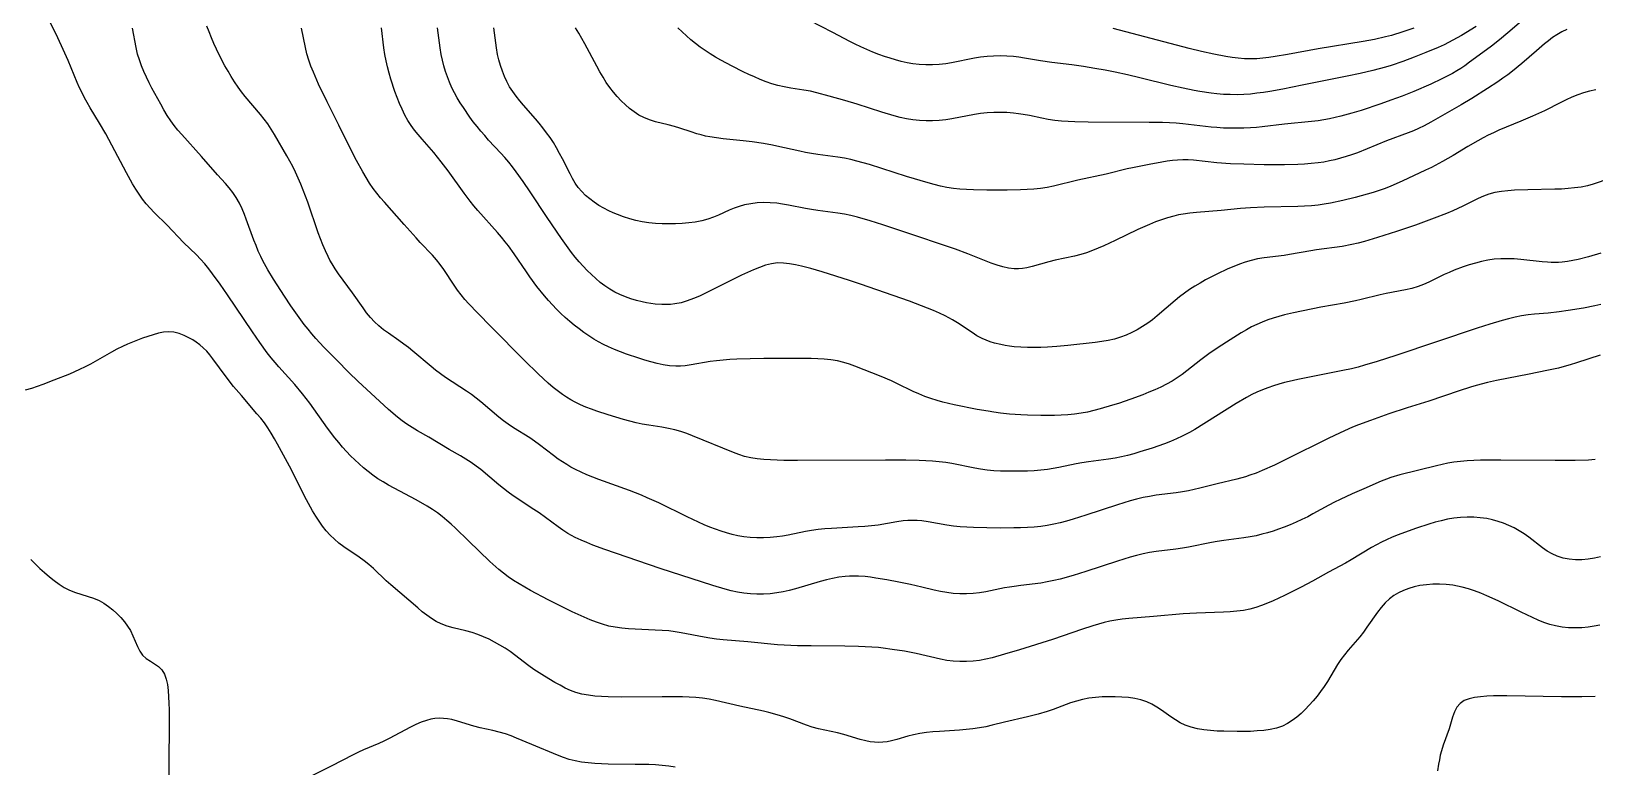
# Model space of a CAD drawing. Header units: metres. Extents: x 560466 to 562029, y 8123360 to 8125060.
# Drawn here: x 560766 to 561344, y 8123684 to 8123956 of the extents above; entities that cross this region are included whole.
import ezdxf

# ---------------------------------------------------------------- set-up
doc = ezdxf.new("R2010")
doc.units = ezdxf.units.M
doc.header["$MEASUREMENT"] = 0
doc.layers.add('Unknown_Line_Type', color=7, linetype='Continuous')

msp = doc.modelspace()

# ---------------------------------------------------------------- linework, layer by layer
at = {"layer": 'Unknown_Line_Type', "color": 18, "true_color": 0x000000}
for points in [[(561125.36, 8123725.67, 4130), (561120.78, 8123724.4, 4130), (561118.49, 8123723.85, 4130), (561116.18, 8123723.42, 4130), (561113.76, 8123723.13, 4130), (561111.33, 8123723, 4130), (561108.89, 8123723, 4130), (561106.45, 8123723.14, 4130), (561104.03, 8123723.42, 4130), (561101.72, 8123723.84, 4130), (561092.69, 8123725.95, 4130), (561088.45, 8123726.78, 4130), (561083.87, 8123727.51, 4130), (561080.49, 8123727.98, 4130), (561078.79, 8123728.17, 4130), (561076.31, 8123728.38, 4130), (561071.34, 8123728.62, 4130), (561066.35, 8123728.72, 4130), (561053.85, 8123728.79, 4130), (561048.86, 8123728.87, 4130), (561043.88, 8123729.06, 4130), (561041.4, 8123729.23, 4130), (561030.48, 8123730.29, 4130), (561021.38, 8123731.05, 4130), (561018.92, 8123731.3, 4130), (561016.47, 8123731.63, 4130), (561014.33, 8123731.99, 4130), (561005.81, 8123733.68, 4130), (561003.67, 8123734.02, 4130), (561001.22, 8123734.31, 4130), (560998.75, 8123734.51, 4130), (560996.27, 8123734.66, 4130), (560988.84, 8123735, 4130), (560986.37, 8123735.15, 4130), (560983.92, 8123735.37, 4130), (560981.49, 8123735.69, 4130), (560979.1, 8123736.15, 4130), (560976.78, 8123736.78, 4130), (560974.49, 8123737.56, 4130), (560972.23, 8123738.44, 4130), (560969.99, 8123739.39, 4130), (560965.53, 8123741.44, 4130), (560961.1, 8123743.6, 4130), (560956.7, 8123745.82, 4130), (560950.16, 8123749.27, 4130), (560948.01, 8123750.46, 4130), (560945.9, 8123751.7, 4130), (560943.83, 8123753.01, 4130), (560941.83, 8123754.39, 4130), (560940.09, 8123755.72, 4130), (560938.4, 8123757.11, 4130), (560935.13, 8123760.04, 4130), (560927.15, 8123767.65, 4130), (560922.39, 8123772.28, 4130), (560920.79, 8123773.78, 4130), (560919.16, 8123775.23, 4130), (560917.48, 8123776.63, 4130), (560915.75, 8123777.95, 4130), (560913.86, 8123779.25, 4130), (560911.91, 8123780.48, 4130), (560907.9, 8123782.77, 4130), (560899.71, 8123787.14, 4130), (560897.68, 8123788.27, 4130), (560895.68, 8123789.43, 4130), (560893.72, 8123790.64, 4130), (560891.82, 8123791.93, 4130), (560890.09, 8123793.25, 4130), (560888.4, 8123794.64, 4130), (560886.77, 8123796.09, 4130), (560885.18, 8123797.59, 4130), (560883.62, 8123799.14, 4130), (560882.11, 8123800.72, 4130), (560880.63, 8123802.35, 4130), (560879.21, 8123804.02, 4130), (560877.81, 8123805.77, 4130), (560875.12, 8123809.37, 4130), (560868.58, 8123818.52, 4130), (560865.84, 8123822.08, 4130), (560862.99, 8123825.43, 4130), (560857.12, 8123832, 4130), (560855.68, 8123833.66, 4130), (560854.27, 8123835.35, 4130), (560852.81, 8123837.2, 4130), (560850.01, 8123841.01, 4130), (560847.3, 8123844.9, 4130), (560838.05, 8123858.69, 4130), (560835.37, 8123862.59, 4130), (560832.61, 8123866.41, 4130), (560831.19, 8123868.27, 4130), (560829.71, 8123870.08, 4130), (560828.16, 8123871.83, 4130), (560826.62, 8123873.42, 4130), (560821.87, 8123878.04, 4130), (560815.75, 8123884.42, 4130), (560811.03, 8123889.06, 4130), (560809.51, 8123890.67, 4130), (560808.08, 8123892.34, 4130), (560806.72, 8123894.09, 4130), (560805.43, 8123895.89, 4130), (560804.21, 8123897.75, 4130), (560803, 8123899.71, 4130), (560800.73, 8123903.75, 4130), (560795.33, 8123914.05, 4130), (560793.13, 8123918.14, 4130), (560790.84, 8123922.18, 4130), (560787.38, 8123927.83, 4130), (560786.26, 8123929.74, 4130), (560785.26, 8123931.54, 4130), (560784.32, 8123933.36, 4130), (560783.43, 8123935.22, 4130), (560782.53, 8123937.21, 4130), (560779.16, 8123945.3, 4130), (560777.35, 8123949.45, 4130), (560775.38, 8123953.68, 4130), (560772.35, 8123959.98, 4130)], [(561191.22, 8123764.98, 4135), (561188.77, 8123764.63, 4135), (561181.42, 8123763.72, 4135), (561178.98, 8123763.32, 4135), (561176.59, 8123762.83, 4135), (561174.21, 8123762.25, 4135), (561171.85, 8123761.6, 4135), (561167.14, 8123760.18, 4135), (561155.4, 8123756.36, 4135), (561150.7, 8123754.87, 4135), (561145.97, 8123753.52, 4135), (561143.6, 8123752.94, 4135), (561141.2, 8123752.44, 4135), (561138.77, 8123752.04, 4135), (561131.4, 8123751.14, 4135), (561128.96, 8123750.81, 4135), (561127.19, 8123750.53, 4135), (561125.43, 8123750.21, 4135), (561118.5, 8123748.77, 4135), (561116.18, 8123748.39, 4135), (561113.75, 8123748.14, 4135), (561111.32, 8123748.03, 4135), (561108.88, 8123748.04, 4135), (561106.44, 8123748.19, 4135), (561104.01, 8123748.48, 4135), (561101.7, 8123748.91, 4135), (561099.39, 8123749.43, 4135), (561094.78, 8123750.57, 4135), (561090.56, 8123751.53, 4135), (561086.32, 8123752.37, 4135), (561081.86, 8123753.19, 4135), (561077.84, 8123753.89, 4135), (561075.83, 8123754.18, 4135), (561073.81, 8123754.41, 4135), (561071.37, 8123754.58, 4135), (561069.73, 8123754.63, 4135), (561068.09, 8123754.61, 4135), (561066.45, 8123754.51, 4135), (561064.14, 8123754.22, 4135), (561061.84, 8123753.78, 4135), (561059.55, 8123753.23, 4135), (561057.26, 8123752.62, 4135), (561048.12, 8123749.93, 4135), (561045.82, 8123749.32, 4135), (561043.51, 8123748.79, 4135), (561041.2, 8123748.37, 4135), (561038.76, 8123748.08, 4135), (561036.31, 8123747.93, 4135), (561033.86, 8123747.91, 4135), (561031.41, 8123748.03, 4135), (561028.98, 8123748.29, 4135), (561026.66, 8123748.68, 4135), (561024.35, 8123749.19, 4135), (561022.05, 8123749.79, 4135), (561017.48, 8123751.13, 4135), (560998.06, 8123757.39, 4135), (560977.67, 8123764.46, 4135), (560973.19, 8123766.11, 4135), (560970.98, 8123766.99, 4135), (560968.8, 8123767.93, 4135), (560966.67, 8123768.94, 4135), (560965.32, 8123769.65, 4135), (560963.99, 8123770.41, 4135), (560962.14, 8123771.58, 4135), (560960.33, 8123772.81, 4135), (560953.32, 8123778, 4135), (560951.42, 8123779.3, 4135), (560943.71, 8123784.35, 4135), (560941.84, 8123785.68, 4135), (560940.11, 8123787, 4135), (560938.41, 8123788.38, 4135), (560931.71, 8123793.99, 4135), (560929.99, 8123795.32, 4135), (560928.23, 8123796.59, 4135), (560926.25, 8123797.87, 4135), (560924.22, 8123799.09, 4135), (560920.11, 8123801.45, 4135), (560912.52, 8123805.96, 4135), (560908.4, 8123808.32, 4135), (560906.37, 8123809.54, 4135), (560904.39, 8123810.82, 4135), (560902.63, 8123812.1, 4135), (560900.92, 8123813.45, 4135), (560897.6, 8123816.29, 4135), (560886.24, 8123826.75, 4135), (560883.08, 8123829.85, 4135), (560878.44, 8123834.6, 4135), (560873.74, 8123839.28, 4135), (560872.21, 8123840.87, 4135), (560870.72, 8123842.51, 4135), (560869.28, 8123844.18, 4135), (560867.87, 8123845.89, 4135), (560866.51, 8123847.64, 4135), (560863.97, 8123851.09, 4135), (560861.53, 8123854.61, 4135), (560859.15, 8123858.17, 4135), (560855.15, 8123864.46, 4135), (560853.03, 8123867.94, 4135), (560851.22, 8123871.2, 4135), (560850.39, 8123872.86, 4135), (560849.49, 8123874.84, 4135), (560848.65, 8123876.85, 4135), (560847.86, 8123878.88, 4135), (560845.02, 8123886.68, 4135), (560844.39, 8123888.34, 4135), (560843.48, 8123890.5, 4135), (560842.48, 8123892.6, 4135), (560841.36, 8123894.62, 4135), (560840.1, 8123896.55, 4135), (560838.78, 8123898.25, 4135), (560837.35, 8123899.88, 4135), (560834.38, 8123903.09, 4135), (560828.53, 8123909.77, 4135), (560821.17, 8123917.91, 4135), (560819.76, 8123919.58, 4135), (560818.39, 8123921.28, 4135), (560817.11, 8123923.03, 4135), (560815.81, 8123925.01, 4135), (560814.59, 8123927.04, 4135), (560813.43, 8123929.11, 4135), (560810.16, 8123935.07, 4135), (560809.11, 8123937.12, 4135), (560808.11, 8123939.19, 4135), (560807.17, 8123941.29, 4135), (560806.3, 8123943.41, 4135), (560805.52, 8123945.55, 4135), (560804.86, 8123947.72, 4135), (560804.29, 8123950.09, 4135), (560802.95, 8123957.29, 4135)], [(561253.99, 8123809.65, 4140), (561249.48, 8123807.66, 4140), (561245.04, 8123805.54, 4140), (561229.59, 8123797.83, 4140), (561225.15, 8123795.69, 4140), (561220.68, 8123793.67, 4140), (561218.42, 8123792.74, 4140), (561216.13, 8123791.89, 4140), (561214.52, 8123791.36, 4140), (561211.25, 8123790.43, 4140), (561203.95, 8123788.71, 4140), (561197.6, 8123787.14, 4140), (561193.36, 8123786.19, 4140), (561191.23, 8123785.79, 4140), (561188.78, 8123785.42, 4140), (561181.43, 8123784.5, 4140), (561178.99, 8123784.11, 4140), (561176.6, 8123783.62, 4140), (561174.22, 8123783.04, 4140), (561171.86, 8123782.39, 4140), (561167.14, 8123780.97, 4140), (561155.41, 8123777.14, 4140), (561150.71, 8123775.66, 4140), (561148.35, 8123774.96, 4140), (561145.98, 8123774.32, 4140), (561143.6, 8123773.76, 4140), (561141.2, 8123773.3, 4140), (561138.76, 8123772.96, 4140), (561136.29, 8123772.73, 4140), (561133.82, 8123772.57, 4140), (561131.33, 8123772.47, 4140), (561128.84, 8123772.42, 4140), (561123.85, 8123772.39, 4140), (561118.85, 8123772.44, 4140), (561113.87, 8123772.59, 4140), (561108.92, 8123772.88, 4140), (561106.46, 8123773.12, 4140), (561104.03, 8123773.43, 4140), (561097.11, 8123774.67, 4140), (561094.81, 8123775, 4140), (561093.08, 8123775.16, 4140), (561091.34, 8123775.21, 4140), (561089.6, 8123775.17, 4140), (561087.87, 8123775.02, 4140), (561085.57, 8123774.7, 4140), (561078.65, 8123773.5, 4140), (561076.22, 8123773.19, 4140), (561073.76, 8123772.96, 4140), (561071.3, 8123772.78, 4140), (561061.37, 8123772.24, 4140), (561058.9, 8123772.06, 4140), (561056.43, 8123771.82, 4140), (561053.98, 8123771.49, 4140), (561051.83, 8123771.12, 4140), (561045.45, 8123769.81, 4140), (561043.32, 8123769.41, 4140), (561041.18, 8123769.08, 4140), (561038.74, 8123768.83, 4140), (561036.29, 8123768.71, 4140), (561033.84, 8123768.71, 4140), (561031.39, 8123768.85, 4140), (561028.96, 8123769.12, 4140), (561026.84, 8123769.51, 4140), (561024.74, 8123769.99, 4140), (561022.65, 8123770.57, 4140), (561020.58, 8123771.22, 4140), (561018.52, 8123771.94, 4140), (561016.49, 8123772.72, 4140), (561014.34, 8123773.61, 4140), (561012.22, 8123774.56, 4140), (561008.01, 8123776.55, 4140), (560997.52, 8123781.65, 4140), (560993.28, 8123783.59, 4140), (560991.14, 8123784.51, 4140), (560986.69, 8123786.26, 4140), (560975.44, 8123790.33, 4140), (560971.01, 8123792.06, 4140), (560968.84, 8123793.01, 4140), (560966.71, 8123794.05, 4140), (560965.09, 8123794.93, 4140), (560963.5, 8123795.88, 4140), (560961.94, 8123796.88, 4140), (560960.41, 8123797.92, 4140), (560958.65, 8123799.21, 4140), (560953.44, 8123803.17, 4140), (560951.66, 8123804.46, 4140), (560949.84, 8123805.7, 4140), (560943.84, 8123809.49, 4140), (560941.88, 8123810.81, 4140), (560940.13, 8123812.09, 4140), (560938.43, 8123813.44, 4140), (560931.73, 8123819.05, 4140), (560930.03, 8123820.42, 4140), (560928.29, 8123821.74, 4140), (560926.41, 8123823.06, 4140), (560918.69, 8123828.1, 4140), (560916.81, 8123829.42, 4140), (560915.06, 8123830.74, 4140), (560913.36, 8123832.11, 4140), (560906.66, 8123837.75, 4140), (560904.97, 8123839.12, 4140), (560903.25, 8123840.45, 4140), (560901.39, 8123841.8, 4140), (560897.67, 8123844.41, 4140), (560895.84, 8123845.74, 4140), (560894.09, 8123847.13, 4140), (560892.45, 8123848.63, 4140), (560890.94, 8123850.27, 4140), (560889.54, 8123852.01, 4140), (560888.21, 8123853.83, 4140), (560884.29, 8123859.43, 4140), (560879.12, 8123866.43, 4140), (560877.89, 8123868.24, 4140), (560876.74, 8123870.1, 4140), (560875.99, 8123871.44, 4140), (560875.29, 8123872.8, 4140), (560874.29, 8123874.94, 4140), (560873.37, 8123877.13, 4140), (560871.68, 8123881.59, 4140), (560867.76, 8123892.9, 4140), (560866.11, 8123897.4, 4140), (560865.22, 8123899.62, 4140), (560864.29, 8123901.83, 4140), (560863.3, 8123904, 4140), (560862.24, 8123906.14, 4140), (560861.2, 8123908.08, 4140), (560860.1, 8123910, 4140), (560855.5, 8123917.93, 4140), (560854.27, 8123919.95, 4140), (560852.97, 8123921.92, 4140), (560851.69, 8123923.67, 4140), (560850.34, 8123925.38, 4140), (560844.68, 8123932.06, 4140), (560843.31, 8123933.76, 4140), (560841.99, 8123935.51, 4140), (560840.69, 8123937.41, 4140), (560839.46, 8123939.36, 4140), (560838.29, 8123941.35, 4140), (560837.16, 8123943.37, 4140), (560835.02, 8123947.47, 4140), (560833.04, 8123951.65, 4140), (560832.13, 8123953.76, 4140), (560831.28, 8123955.89, 4140), (560830.52, 8123958.04, 4140)], [(561191.07, 8123806.36, 4145), (561188.91, 8123805.37, 4145), (561186.71, 8123804.45, 4145), (561184.49, 8123803.59, 4145), (561180, 8123801.98, 4145), (561175.46, 8123800.52, 4145), (561173.17, 8123799.85, 4145), (561170.88, 8123799.22, 4145), (561168.57, 8123798.67, 4145), (561166.25, 8123798.19, 4145), (561163.81, 8123797.8, 4145), (561156.45, 8123796.87, 4145), (561154, 8123796.51, 4145), (561151.87, 8123796.13, 4145), (561145.49, 8123794.8, 4145), (561143.36, 8123794.39, 4145), (561141.21, 8123794.04, 4145), (561138.76, 8123793.75, 4145), (561136.29, 8123793.55, 4145), (561133.82, 8123793.43, 4145), (561131.34, 8123793.36, 4145), (561126.37, 8123793.38, 4145), (561123.89, 8123793.46, 4145), (561121.41, 8123793.6, 4145), (561118.95, 8123793.82, 4145), (561116.5, 8123794.13, 4145), (561114.36, 8123794.49, 4145), (561105.85, 8123796.23, 4145), (561103.71, 8123796.6, 4145), (561101.26, 8123796.91, 4145), (561098.79, 8123797.13, 4145), (561093.83, 8123797.38, 4145), (561088.84, 8123797.49, 4145), (561081.35, 8123797.53, 4145), (561048.81, 8123797.37, 4145), (561043.83, 8123797.42, 4145), (561038.88, 8123797.58, 4145), (561036.42, 8123797.74, 4145), (561033.99, 8123797.99, 4145), (561031.6, 8123798.36, 4145), (561029.25, 8123798.89, 4145), (561027.18, 8123799.53, 4145), (561025.14, 8123800.3, 4145), (561010.02, 8123806.52, 4145), (561007.88, 8123807.33, 4145), (561005.72, 8123808.06, 4145), (561003.53, 8123808.69, 4145), (561001.15, 8123809.22, 4145), (560998.74, 8123809.64, 4145), (560993.89, 8123810.39, 4145), (560991.47, 8123810.83, 4145), (560989.15, 8123811.34, 4145), (560984.56, 8123812.56, 4145), (560978.81, 8123814.23, 4145), (560974.66, 8123815.59, 4145), (560972.62, 8123816.33, 4145), (560970.6, 8123817.13, 4145), (560968.61, 8123818, 4145), (560966.67, 8123818.95, 4145), (560965.05, 8123819.84, 4145), (560963.47, 8123820.8, 4145), (560961.93, 8123821.83, 4145), (560960.43, 8123822.91, 4145), (560958.53, 8123824.42, 4145), (560956.68, 8123826.01, 4145), (560953.09, 8123829.33, 4145), (560947.83, 8123834.5, 4145), (560935.7, 8123846.7, 4145), (560930.55, 8123851.94, 4145), (560927.35, 8123855.31, 4145), (560925.89, 8123856.95, 4145), (560924.49, 8123858.65, 4145), (560923.17, 8123860.41, 4145), (560921.85, 8123862.28, 4145), (560918.04, 8123867.98, 4145), (560916.72, 8123869.83, 4145), (560915.33, 8123871.62, 4145), (560913.89, 8123873.27, 4145), (560909.34, 8123878.04, 4145), (560907.85, 8123879.68, 4145), (560903.47, 8123884.72, 4145), (560896.13, 8123892.87, 4145), (560894.7, 8123894.54, 4145), (560893.32, 8123896.23, 4145), (560892.01, 8123897.98, 4145), (560890.65, 8123899.96, 4145), (560889.38, 8123902, 4145), (560888.17, 8123904.09, 4145), (560885.85, 8123908.34, 4145), (560883.62, 8123912.65, 4145), (560879.25, 8123921.35, 4145), (560874.93, 8123930.07, 4145), (560871.8, 8123936.63, 4145), (560869.85, 8123941.03, 4145), (560868.97, 8123943.25, 4145), (560868.17, 8123945.49, 4145), (560867.48, 8123947.76, 4145), (560866.91, 8123950.12, 4145), (560865.49, 8123957.25, 4145)], [(561197.92, 8123834.59, 4150), (561192.75, 8123830.52, 4150), (561191, 8123829.2, 4150), (561189.19, 8123827.94, 4150), (561187.33, 8123826.77, 4150), (561185.26, 8123825.6, 4150), (561183.14, 8123824.53, 4150), (561180.98, 8123823.52, 4150), (561178.78, 8123822.59, 4150), (561176.56, 8123821.7, 4150), (561172.07, 8123820.05, 4150), (561167.54, 8123818.51, 4150), (561165.26, 8123817.78, 4150), (561160.68, 8123816.42, 4150), (561158.38, 8123815.81, 4150), (561156.07, 8123815.28, 4150), (561153.74, 8123814.84, 4150), (561151.28, 8123814.51, 4150), (561148.82, 8123814.29, 4150), (561146.34, 8123814.14, 4150), (561143.85, 8123814.06, 4150), (561138.86, 8123814.01, 4150), (561133.86, 8123814.11, 4150), (561131.37, 8123814.22, 4150), (561127.2, 8123814.53, 4150), (561123.85, 8123814.91, 4150), (561121.39, 8123815.24, 4150), (561119.36, 8123815.56, 4150), (561115.31, 8123816.28, 4150), (561106.72, 8123817.94, 4150), (561104.61, 8123818.41, 4150), (561102.52, 8123818.93, 4150), (561100.45, 8123819.52, 4150), (561098.19, 8123820.26, 4150), (561095.96, 8123821.09, 4150), (561093.75, 8123821.98, 4150), (561091.57, 8123822.95, 4150), (561085.55, 8123825.88, 4150), (561083.54, 8123826.83, 4150), (561079.79, 8123828.41, 4150), (561070.06, 8123832.29, 4150), (561068.02, 8123833.04, 4150), (561065.95, 8123833.67, 4150), (561063.59, 8123834.19, 4150), (561061.2, 8123834.55, 4150), (561058.76, 8123834.8, 4150), (561056.31, 8123834.96, 4150), (561053.84, 8123835.06, 4150), (561048.86, 8123835.14, 4150), (561043.86, 8123835.15, 4150), (561036.35, 8123835.08, 4150), (561031.35, 8123834.99, 4150), (561026.36, 8123834.82, 4150), (561023.87, 8123834.69, 4150), (561021.4, 8123834.51, 4150), (561018.94, 8123834.27, 4150), (561016.5, 8123833.95, 4150), (561009.57, 8123832.72, 4150), (561007.28, 8123832.42, 4150), (561005.54, 8123832.29, 4150), (561003.81, 8123832.28, 4150), (561001.52, 8123832.44, 4150), (560999.23, 8123832.79, 4150), (560996.95, 8123833.26, 4150), (560994.67, 8123833.82, 4150), (560992.39, 8123834.46, 4150), (560990.12, 8123835.16, 4150), (560985.6, 8123836.69, 4150), (560983.37, 8123837.53, 4150), (560981.15, 8123838.42, 4150), (560978.97, 8123839.38, 4150), (560977.12, 8123840.28, 4150), (560975.3, 8123841.25, 4150), (560973.53, 8123842.29, 4150), (560971.67, 8123843.48, 4150), (560969.86, 8123844.74, 4150), (560968.08, 8123846.06, 4150), (560966.33, 8123847.42, 4150), (560964.62, 8123848.83, 4150), (560962.95, 8123850.28, 4150), (560961.31, 8123851.77, 4150), (560959.73, 8123853.32, 4150), (560958.2, 8123854.92, 4150), (560956.73, 8123856.57, 4150), (560955.3, 8123858.26, 4150), (560952.53, 8123861.73, 4150), (560949.88, 8123865.29, 4150), (560948.61, 8123867.1, 4150), (560944.12, 8123873.79, 4150), (560941.94, 8123876.82, 4150), (560940.79, 8123878.3, 4150), (560939.4, 8123880, 4150), (560937.97, 8123881.67, 4150), (560930.64, 8123889.88, 4150), (560929.21, 8123891.55, 4150), (560927.82, 8123893.27, 4150), (560925.56, 8123896.27, 4150), (560919.67, 8123904.48, 4150), (560917.1, 8123907.9, 4150), (560914.36, 8123911.26, 4150), (560910.06, 8123916.23, 4150), (560908.65, 8123917.9, 4150), (560907.29, 8123919.6, 4150), (560906, 8123921.33, 4150), (560904.81, 8123923.13, 4150), (560903.66, 8123925.16, 4150), (560902.63, 8123927.26, 4150), (560901.69, 8123929.42, 4150), (560900.83, 8123931.62, 4150), (560900.02, 8123933.85, 4150), (560898.55, 8123938.37, 4150), (560897.88, 8123940.65, 4150), (560897.27, 8123942.95, 4150), (560896.73, 8123945.26, 4150), (560896.27, 8123947.58, 4150), (560895.89, 8123950.03, 4150), (560894.98, 8123957.39, 4150)], [(561148.83, 8123839.9, 4155), (561144.67, 8123839.51, 4155), (561141.3, 8123839.26, 4155), (561138.81, 8123839.16, 4155), (561136.32, 8123839.12, 4155), (561133.84, 8123839.15, 4155), (561131.37, 8123839.26, 4155), (561128.91, 8123839.47, 4155), (561127.27, 8123839.67, 4155), (561125.64, 8123839.93, 4155), (561124.03, 8123840.24, 4155), (561121.68, 8123840.8, 4155), (561120.11, 8123841.29, 4155), (561118.56, 8123841.86, 4155), (561117.07, 8123842.53, 4155), (561115.2, 8123843.54, 4155), (561113.39, 8123844.66, 4155), (561107.99, 8123848.25, 4155), (561106.13, 8123849.39, 4155), (561104.8, 8123850.14, 4155), (561103.45, 8123850.86, 4155), (561101.32, 8123851.89, 4155), (561099.15, 8123852.84, 4155), (561096.94, 8123853.74, 4155), (561094.72, 8123854.6, 4155), (561090.23, 8123856.25, 4155), (561072.1, 8123862.65, 4155), (561068.09, 8123863.98, 4155), (561057.99, 8123867.17, 4155), (561053.82, 8123868.38, 4155), (561050.38, 8123869.25, 4155), (561048.13, 8123869.76, 4155), (561045.88, 8123870.17, 4155), (561043.66, 8123870.41, 4155), (561041.45, 8123870.42, 4155), (561039.2, 8123870.12, 4155), (561036.96, 8123869.56, 4155), (561034.74, 8123868.81, 4155), (561032.52, 8123867.92, 4155), (561030.31, 8123866.94, 4155), (561028.1, 8123865.89, 4155), (561017.05, 8123860.32, 4155), (561012.6, 8123858.21, 4155), (561010.36, 8123857.26, 4155), (561008.11, 8123856.42, 4155), (561005.84, 8123855.74, 4155), (561003.54, 8123855.26, 4155), (561001.92, 8123855.09, 4155), (561000.28, 8123855.03, 4155), (560998.64, 8123855.06, 4155), (560996.23, 8123855.23, 4155), (560994.6, 8123855.42, 4155), (560992.98, 8123855.69, 4155), (560991.36, 8123856.02, 4155), (560989.28, 8123856.56, 4155), (560987.22, 8123857.19, 4155), (560985.2, 8123857.92, 4155), (560983.21, 8123858.74, 4155), (560981.28, 8123859.67, 4155), (560979.42, 8123860.73, 4155), (560977.63, 8123861.93, 4155), (560975.91, 8123863.25, 4155), (560974.25, 8123864.66, 4155), (560972.64, 8123866.14, 4155), (560971.07, 8123867.68, 4155), (560969.55, 8123869.27, 4155), (560968.07, 8123870.91, 4155), (560966.65, 8123872.59, 4155), (560965.31, 8123874.27, 4155), (560964.02, 8123875.99, 4155), (560961.53, 8123879.5, 4155), (560956.25, 8123887.3, 4155), (560950.01, 8123896.8, 4155), (560947.47, 8123900.52, 4155), (560944.86, 8123904.18, 4155), (560943.51, 8123905.97, 4155), (560942.12, 8123907.72, 4155), (560940.68, 8123909.43, 4155), (560939.21, 8123911.07, 4155), (560934.66, 8123915.88, 4155), (560933.19, 8123917.53, 4155), (560931.75, 8123919.21, 4155), (560930.35, 8123920.92, 4155), (560928.99, 8123922.67, 4155), (560927.72, 8123924.38, 4155), (560925.3, 8123927.9, 4155), (560924.16, 8123929.7, 4155), (560923.07, 8123931.52, 4155), (560922.05, 8123933.38, 4155), (560921.1, 8123935.27, 4155), (560920.23, 8123937.25, 4155), (560919.44, 8123939.26, 4155), (560918.74, 8123941.31, 4155), (560918.12, 8123943.38, 4155), (560917.57, 8123945.48, 4155), (560917.12, 8123947.59, 4155), (560916.72, 8123950.02, 4155), (560915.78, 8123957.37, 4155)], [(561178.94, 8123884.72, 4160), (561174.7, 8123882.83, 4160), (561166.31, 8123878.78, 4160), (561162.11, 8123876.8, 4160), (561160, 8123875.87, 4160), (561157.87, 8123874.99, 4160), (561155.73, 8123874.19, 4160), (561153.56, 8123873.51, 4160), (561151.2, 8123872.91, 4160), (561144.09, 8123871.46, 4160), (561141.76, 8123870.91, 4160), (561135.64, 8123869.11, 4160), (561133.62, 8123868.64, 4160), (561132.06, 8123868.39, 4160), (561130.5, 8123868.26, 4160), (561128.93, 8123868.28, 4160), (561126.82, 8123868.54, 4160), (561124.71, 8123869.02, 4160), (561122.6, 8123869.66, 4160), (561120.49, 8123870.41, 4160), (561111.81, 8123873.83, 4160), (561107.31, 8123875.5, 4160), (561087.46, 8123882.19, 4160), (561080.42, 8123884.52, 4160), (561075.71, 8123886.01, 4160), (561070.98, 8123887.36, 4160), (561068.6, 8123887.95, 4160), (561066.21, 8123888.45, 4160), (561063.77, 8123888.86, 4160), (561056.41, 8123889.82, 4160), (561053.96, 8123890.19, 4160), (561051.83, 8123890.58, 4160), (561045.46, 8123891.87, 4160), (561043.34, 8123892.24, 4160), (561041.21, 8123892.53, 4160), (561038.79, 8123892.71, 4160), (561036.36, 8123892.75, 4160), (561033.95, 8123892.63, 4160), (561031.57, 8123892.36, 4160), (561029.22, 8123891.9, 4160), (561027.31, 8123891.35, 4160), (561025.43, 8123890.69, 4160), (561023.59, 8123889.93, 4160), (561019.69, 8123888.17, 4160), (561017.73, 8123887.33, 4160), (561015.73, 8123886.6, 4160), (561013.42, 8123885.98, 4160), (561011.05, 8123885.54, 4160), (561008.64, 8123885.23, 4160), (561006.19, 8123885.03, 4160), (561003.73, 8123884.92, 4160), (561001.26, 8123884.88, 4160), (560998.78, 8123884.92, 4160), (560996.3, 8123885.05, 4160), (560993.84, 8123885.28, 4160), (560991.41, 8123885.65, 4160), (560989.09, 8123886.15, 4160), (560986.81, 8123886.78, 4160), (560984.56, 8123887.5, 4160), (560982.34, 8123888.31, 4160), (560980.69, 8123888.97, 4160), (560979.08, 8123889.69, 4160), (560977.23, 8123890.65, 4160), (560975.44, 8123891.71, 4160), (560973.72, 8123892.86, 4160), (560972.07, 8123894.1, 4160), (560970.51, 8123895.43, 4160), (560969.06, 8123896.85, 4160), (560967.75, 8123898.4, 4160), (560966.66, 8123899.97, 4160), (560965.68, 8123901.63, 4160), (560964.76, 8123903.35, 4160), (560961.99, 8123908.94, 4160), (560960.91, 8123910.98, 4160), (560959.78, 8123913, 4160), (560958.58, 8123914.97, 4160), (560957.36, 8123916.81, 4160), (560956.07, 8123918.61, 4160), (560954.73, 8123920.37, 4160), (560953.34, 8123922.09, 4160), (560951.92, 8123923.78, 4160), (560947.59, 8123928.74, 4160), (560946.19, 8123930.4, 4160), (560944.83, 8123932.1, 4160), (560943.56, 8123933.84, 4160), (560942.4, 8123935.64, 4160), (560941.39, 8123937.5, 4160), (560940.5, 8123939.44, 4160), (560939.72, 8123941.42, 4160), (560939.04, 8123943.45, 4160), (560938.46, 8123945.51, 4160), (560937.98, 8123947.6, 4160), (560937.55, 8123950.02, 4160), (560936.6, 8123957.36, 4160)], [(561266.59, 8123915.56, 4165), (561255.85, 8123911.21, 4165), (561253.68, 8123910.42, 4165), (561251.65, 8123909.77, 4165), (561249.61, 8123909.17, 4165), (561247.54, 8123908.64, 4165), (561245.47, 8123908.17, 4165), (561243.38, 8123907.77, 4165), (561241.28, 8123907.45, 4165), (561238.81, 8123907.17, 4165), (561236.34, 8123906.99, 4165), (561233.85, 8123906.87, 4165), (561228.86, 8123906.77, 4165), (561221.36, 8123906.78, 4165), (561213.85, 8123906.92, 4165), (561208.87, 8123907.11, 4165), (561203.91, 8123907.44, 4165), (561195.25, 8123908.4, 4165), (561193.29, 8123908.54, 4165), (561191.34, 8123908.59, 4165), (561189.38, 8123908.51, 4165), (561187.43, 8123908.32, 4165), (561185.48, 8123908.06, 4165), (561183.52, 8123907.75, 4165), (561178.85, 8123906.9, 4165), (561172.68, 8123905.66, 4165), (561170.68, 8123905.22, 4165), (561162.92, 8123903.3, 4165), (561152.51, 8123901.04, 4165), (561143.49, 8123898.83, 4165), (561141.17, 8123898.37, 4165), (561138.73, 8123898.02, 4165), (561136.27, 8123897.76, 4165), (561133.8, 8123897.59, 4165), (561131.32, 8123897.47, 4165), (561126.33, 8123897.35, 4165), (561118.85, 8123897.34, 4165), (561113.86, 8123897.45, 4165), (561111.38, 8123897.57, 4165), (561108.91, 8123897.75, 4165), (561106.46, 8123898, 4165), (561104.02, 8123898.38, 4165), (561101.71, 8123898.86, 4165), (561099.41, 8123899.45, 4165), (561097.11, 8123900.09, 4165), (561089.09, 8123902.47, 4165), (561079.97, 8123905.4, 4165), (561075.41, 8123906.82, 4165), (561070.83, 8123908.11, 4165), (561068.52, 8123908.67, 4165), (561066.21, 8123909.15, 4165), (561063.77, 8123909.55, 4165), (561056.42, 8123910.5, 4165), (561053.98, 8123910.87, 4165), (561051.84, 8123911.27, 4165), (561049.72, 8123911.73, 4165), (561041.22, 8123913.69, 4165), (561039.57, 8123914.02, 4165), (561036.26, 8123914.6, 4165), (561032.12, 8123915.22, 4165), (561028.73, 8123915.66, 4165), (561021.34, 8123916.39, 4165), (561018.89, 8123916.68, 4165), (561016.46, 8123917.05, 4165), (561014.82, 8123917.38, 4165), (561013.19, 8123917.77, 4165), (561011.58, 8123918.21, 4165), (561009.49, 8123918.88, 4165), (561005.38, 8123920.29, 4165), (561003.31, 8123920.94, 4165), (561001, 8123921.55, 4165), (560996.39, 8123922.67, 4165), (560994.14, 8123923.33, 4165), (560991.98, 8123924.18, 4165), (560990.17, 8123925.14, 4165), (560988.45, 8123926.28, 4165), (560986.79, 8123927.55, 4165), (560985.19, 8123928.94, 4165), (560983.66, 8123930.42, 4165), (560982.18, 8123931.98, 4165), (560980.78, 8123933.62, 4165), (560979.45, 8123935.33, 4165), (560978.15, 8123937.22, 4165), (560976.94, 8123939.18, 4165), (560975.77, 8123941.18, 4165), (560974.65, 8123943.21, 4165), (560970.27, 8123951.44, 4165), (560969.14, 8123953.47, 4165), (560967.98, 8123955.48, 4165), (560966.77, 8123957.45, 4165)], [(561300.88, 8123947.29, 4170), (561297.34, 8123944.66, 4170), (561295.55, 8123943.39, 4170), (561294.07, 8123942.4, 4170), (561292.56, 8123941.45, 4170), (561291.03, 8123940.54, 4170), (561289.08, 8123939.48, 4170), (561287.09, 8123938.48, 4170), (561283.03, 8123936.6, 4170), (561276.74, 8123933.91, 4170), (561272.36, 8123932.13, 4170), (561268.26, 8123930.59, 4170), (561264.47, 8123929.27, 4170), (561257.18, 8123926.85, 4170), (561253.79, 8123925.81, 4170), (561249.66, 8123924.7, 4170), (561245.49, 8123923.76, 4170), (561243.39, 8123923.36, 4170), (561241.28, 8123923.03, 4170), (561238.82, 8123922.72, 4170), (561228.92, 8123921.81, 4170), (561220.65, 8123920.8, 4170), (561218.58, 8123920.58, 4170), (561216.31, 8123920.4, 4170), (561213.83, 8123920.28, 4170), (561211.35, 8123920.24, 4170), (561208.86, 8123920.25, 4170), (561206.38, 8123920.34, 4170), (561203.9, 8123920.5, 4170), (561201.8, 8123920.7, 4170), (561193.4, 8123921.7, 4170), (561191.29, 8123921.91, 4170), (561188.81, 8123922.1, 4170), (561186.32, 8123922.23, 4170), (561183.83, 8123922.33, 4170), (561178.84, 8123922.43, 4170), (561156.34, 8123922.53, 4170), (561151.36, 8123922.66, 4170), (561148.88, 8123922.77, 4170), (561146.41, 8123922.94, 4170), (561143.95, 8123923.18, 4170), (561141.52, 8123923.51, 4170), (561139.19, 8123923.94, 4170), (561134.57, 8123924.92, 4170), (561132.25, 8123925.37, 4170), (561130.49, 8123925.65, 4170), (561128.73, 8123925.87, 4170), (561126.28, 8123926.06, 4170), (561123.82, 8123926.13, 4170), (561121.37, 8123926.1, 4170), (561118.91, 8123925.96, 4170), (561116.47, 8123925.7, 4170), (561114.33, 8123925.36, 4170), (561105.84, 8123923.69, 4170), (561103.7, 8123923.36, 4170), (561101.26, 8123923.11, 4170), (561098.81, 8123922.99, 4170), (561096.36, 8123922.98, 4170), (561093.91, 8123923.11, 4170), (561091.47, 8123923.37, 4170), (561089.15, 8123923.76, 4170), (561086.85, 8123924.27, 4170), (561084.55, 8123924.87, 4170), (561079.98, 8123926.21, 4170), (561070.85, 8123929.11, 4170), (561066.28, 8123930.51, 4170), (561060.53, 8123932.18, 4170), (561055.94, 8123933.42, 4170), (561053.63, 8123933.95, 4170), (561051.21, 8123934.39, 4170), (561046.37, 8123935.15, 4170), (561043.96, 8123935.57, 4170), (561041.57, 8123936.1, 4170), (561039.39, 8123936.74, 4170), (561037.23, 8123937.48, 4170), (561035.09, 8123938.32, 4170), (561032.98, 8123939.22, 4170), (561030.87, 8123940.17, 4170), (561028.78, 8123941.15, 4170), (561024.63, 8123943.23, 4170), (561020.54, 8123945.42, 4170), (561018.53, 8123946.57, 4170), (561016.57, 8123947.78, 4170), (561014.7, 8123949, 4170), (561012.89, 8123950.28, 4170), (561011.12, 8123951.62, 4170), (561009.42, 8123953.02, 4170), (561004.55, 8123957.46, 4170)], [(561287.87, 8123951.13, 4175), (561285.66, 8123950.12, 4175), (561281.17, 8123948.24, 4175), (561276.82, 8123946.53, 4175), (561272.62, 8123944.97, 4175), (561268.38, 8123943.52, 4175), (561266.25, 8123942.87, 4175), (561263.91, 8123942.22, 4175), (561261.57, 8123941.62, 4175), (561256.84, 8123940.54, 4175), (561252.09, 8123939.53, 4175), (561235.41, 8123936.15, 4175), (561228.25, 8123934.75, 4175), (561223.48, 8123933.89, 4175), (561221.09, 8123933.51, 4175), (561218.69, 8123933.19, 4175), (561216.29, 8123932.93, 4175), (561213.81, 8123932.76, 4175), (561211.33, 8123932.68, 4175), (561208.85, 8123932.69, 4175), (561206.37, 8123932.77, 4175), (561203.9, 8123932.95, 4175), (561201.8, 8123933.18, 4175), (561197.62, 8123933.81, 4175), (561195.53, 8123934.19, 4175), (561191.38, 8123935.04, 4175), (561186.81, 8123936.1, 4175), (561175.43, 8123938.9, 4175), (561170.87, 8123939.99, 4175), (561166.29, 8123940.99, 4175), (561162.63, 8123941.69, 4175), (561158.81, 8123942.39, 4175), (561154.53, 8123943.09, 4175), (561150.24, 8123943.7, 4175), (561142.84, 8123944.61, 4175), (561138.64, 8123945.24, 4175), (561132.71, 8123946.23, 4175), (561130.73, 8123946.52, 4175), (561128.75, 8123946.75, 4175), (561126.29, 8123946.93, 4175), (561123.83, 8123946.99, 4175), (561121.36, 8123946.95, 4175), (561118.91, 8123946.8, 4175), (561116.46, 8123946.53, 4175), (561114.32, 8123946.19, 4175), (561105.82, 8123944.49, 4175), (561103.68, 8123944.15, 4175), (561101.24, 8123943.89, 4175), (561098.79, 8123943.76, 4175), (561096.33, 8123943.75, 4175), (561093.88, 8123943.87, 4175), (561091.45, 8123944.13, 4175), (561089.33, 8123944.5, 4175), (561087.22, 8123944.97, 4175), (561085.12, 8123945.52, 4175), (561083.04, 8123946.14, 4175), (561080.97, 8123946.82, 4175), (561078.92, 8123947.56, 4175), (561076.69, 8123948.43, 4175), (561074.48, 8123949.35, 4175), (561072.3, 8123950.33, 4175), (561070.14, 8123951.37, 4175), (561068.16, 8123952.39, 4175), (561061.9, 8123955.7, 4175), (561053.25, 8123960.15, 4175)], [(561266.27, 8123954.07, 4180), (561262.16, 8123953.15, 4180), (561258.02, 8123952.36, 4180), (561241.39, 8123949.65, 4180), (561229.98, 8123947.57, 4180), (561225.43, 8123946.8, 4180), (561223.16, 8123946.46, 4180), (561220.88, 8123946.19, 4180), (561218.61, 8123945.99, 4180), (561216.33, 8123945.91, 4180), (561214.09, 8123945.97, 4180), (561211.81, 8123946.15, 4180), (561209.53, 8123946.44, 4180), (561207.26, 8123946.8, 4180), (561202.71, 8123947.68, 4180), (561198.18, 8123948.7, 4180), (561193.66, 8123949.82, 4180), (561165.57, 8123957.14, 4180)], [(561276.73, 8123957.31, 4180), (561272.58, 8123955.89, 4180), (561268.39, 8123954.63, 4180), (561266.27, 8123954.07, 4180)], [(561299.75, 8123957.85, 4175), (561294.29, 8123954.55, 4175), (561291.18, 8123952.8, 4175), (561287.87, 8123951.13, 4175)], [(561316.52, 8123959.87, 4170), (561311.49, 8123955.57, 4170), (561308.34, 8123952.97, 4170), (561305.37, 8123950.67, 4170), (561300.88, 8123947.29, 4170)], [(561333.33, 8123956.82, 4165), (561331.42, 8123955.91, 4165), (561329.58, 8123954.87, 4165), (561328, 8123953.81, 4165), (561326.47, 8123952.65, 4165), (561324.97, 8123951.44, 4165), (561322.01, 8123948.91, 4165), (561316.66, 8123944.21, 4165), (561313.23, 8123941.4, 4165), (561311.47, 8123940.06, 4165), (561309.62, 8123938.73, 4165), (561307.73, 8123937.44, 4165), (561303.9, 8123934.93, 4165), (561298.19, 8123931.32, 4165), (561294.26, 8123928.97, 4165), (561283.04, 8123922.53, 4165), (561280.48, 8123921.13, 4165), (561278.48, 8123920.15, 4165), (561276.54, 8123919.3, 4165), (561274.57, 8123918.51, 4165), (561266.59, 8123915.56, 4165)], [(561344.03, 8123934.43, 4160), (561341.64, 8123933.95, 4160), (561339.46, 8123933.33, 4160), (561337.31, 8123932.58, 4160), (561335.18, 8123931.72, 4160), (561333.08, 8123930.79, 4160), (561331, 8123929.8, 4160), (561324.97, 8123926.76, 4160), (561320.64, 8123924.73, 4160), (561316.23, 8123922.84, 4160), (561308.14, 8123919.51, 4160), (561306.14, 8123918.62, 4160), (561304.18, 8123917.68, 4160), (561302.28, 8123916.7, 4160), (561300.42, 8123915.66, 4160), (561296.73, 8123913.5, 4160), (561291.23, 8123910.18, 4160), (561287.26, 8123907.91, 4160), (561283.22, 8123905.78, 4160), (561281.05, 8123904.72, 4160), (561272.39, 8123900.72, 4160), (561268.23, 8123898.87, 4160), (561266.12, 8123898.01, 4160), (561263.94, 8123897.22, 4160), (561261.73, 8123896.49, 4160), (561259.5, 8123895.82, 4160), (561255, 8123894.59, 4160), (561250.46, 8123893.49, 4160), (561245.89, 8123892.55, 4160), (561243.59, 8123892.16, 4160), (561241.29, 8123891.84, 4160), (561238.82, 8123891.6, 4160), (561236.33, 8123891.43, 4160), (561233.84, 8123891.33, 4160), (561221.36, 8123891.07, 4160), (561216.37, 8123890.86, 4160), (561212.66, 8123890.58, 4160), (561205.45, 8123889.86, 4160), (561196.35, 8123889.11, 4160), (561193.89, 8123888.85, 4160), (561191.44, 8123888.51, 4160), (561189.68, 8123888.19, 4160), (561187.94, 8123887.8, 4160), (561185.66, 8123887.17, 4160), (561183.4, 8123886.43, 4160), (561181.16, 8123885.61, 4160), (561178.94, 8123884.72, 4160)], [(561349.19, 8123901.63, 4155), (561343, 8123899.58, 4155), (561340.91, 8123898.99, 4155), (561338.55, 8123898.51, 4155), (561336.15, 8123898.17, 4155), (561333.71, 8123897.94, 4155), (561331.26, 8123897.79, 4155), (561328.79, 8123897.69, 4155), (561318.85, 8123897.51, 4155), (561313.92, 8123897.33, 4155), (561311.48, 8123897.15, 4155), (561309.08, 8123896.87, 4155), (561306.71, 8123896.46, 4155), (561304.41, 8123895.86, 4155), (561302.43, 8123895.13, 4155), (561300.48, 8123894.27, 4155), (561294.8, 8123891.46, 4155), (561291.09, 8123889.73, 4155), (561288.84, 8123888.77, 4155), (561284.26, 8123886.98, 4155), (561277.3, 8123884.47, 4155), (561270.27, 8123882.08, 4155), (561263.22, 8123879.81, 4155), (561258.5, 8123878.42, 4155), (561256.12, 8123877.8, 4155), (561253.73, 8123877.24, 4155), (561250.19, 8123876.58, 4155), (561240.72, 8123875.24, 4155), (561238.62, 8123874.92, 4155), (561230.7, 8123873.55, 4155), (561228.72, 8123873.24, 4155), (561221.38, 8123872.3, 4155), (561218.96, 8123871.91, 4155), (561216.58, 8123871.39, 4155), (561214.39, 8123870.77, 4155), (561212.24, 8123870.02, 4155), (561210.1, 8123869.18, 4155), (561207.99, 8123868.27, 4155), (561203.82, 8123866.29, 4155), (561199.72, 8123864.14, 4155), (561197.7, 8123863.01, 4155), (561195.71, 8123861.83, 4155), (561193.77, 8123860.58, 4155), (561191.87, 8123859.26, 4155), (561190.13, 8123857.93, 4155), (561188.44, 8123856.54, 4155), (561181.78, 8123850.82, 4155), (561180.08, 8123849.45, 4155), (561178.32, 8123848.16, 4155), (561176.41, 8123846.91, 4155), (561174.44, 8123845.76, 4155), (561172.42, 8123844.72, 4155), (561170.35, 8123843.78, 4155), (561168.24, 8123842.96, 4155), (561166.08, 8123842.29, 4155), (561163.71, 8123841.75, 4155), (561161.3, 8123841.34, 4155), (561158.86, 8123841.03, 4155), (561148.83, 8123839.9, 4155)], [(561345.87, 8123874.03, 4150), (561341.29, 8123872.69, 4150), (561337.41, 8123871.72, 4150), (561335.46, 8123871.32, 4150), (561333.51, 8123870.99, 4150), (561331.55, 8123870.75, 4150), (561330.19, 8123870.64, 4150), (561328.82, 8123870.6, 4150), (561327.46, 8123870.61, 4150), (561326.1, 8123870.67, 4150), (561324.13, 8123870.84, 4150), (561316.23, 8123871.77, 4150), (561313.78, 8123871.94, 4150), (561311.33, 8123872, 4150), (561308.88, 8123871.95, 4150), (561306.44, 8123871.78, 4150), (561304.02, 8123871.46, 4150), (561301.72, 8123870.99, 4150), (561299.45, 8123870.4, 4150), (561297.19, 8123869.72, 4150), (561294.95, 8123868.97, 4150), (561291.61, 8123867.75, 4150), (561289.74, 8123866.96, 4150), (561287.89, 8123866.13, 4150), (561282.2, 8123863.34, 4150), (561280.26, 8123862.46, 4150), (561278.28, 8123861.69, 4150), (561276, 8123861.01, 4150), (561273.66, 8123860.47, 4150), (561266.5, 8123859.12, 4150), (561264.2, 8123858.6, 4150), (561257.29, 8123856.9, 4150), (561255.18, 8123856.43, 4150), (561250.94, 8123855.59, 4150), (561242.32, 8123854.03, 4150), (561232.19, 8123852.04, 4150), (561228.92, 8123851.27, 4150), (561226.83, 8123850.69, 4150), (561224.75, 8123850.05, 4150), (561222.7, 8123849.34, 4150), (561220.67, 8123848.56, 4150), (561218.68, 8123847.71, 4150), (561216.73, 8123846.78, 4150), (561214.81, 8123845.74, 4150), (561212.92, 8123844.62, 4150), (561207.45, 8123841.18, 4150), (561204, 8123838.94, 4150), (561200.93, 8123836.81, 4150), (561197.92, 8123834.59, 4150)], [(561345.86, 8123855.03, 4145), (561343.58, 8123854.54, 4145), (561339.45, 8123853.75, 4145), (561333.79, 8123852.82, 4145), (561330.46, 8123852.36, 4145), (561326.32, 8123851.92, 4145), (561321.38, 8123851.47, 4145), (561318.92, 8123851.19, 4145), (561316.48, 8123850.83, 4145), (561314.11, 8123850.36, 4145), (561311.76, 8123849.81, 4145), (561309.42, 8123849.18, 4145), (561304.77, 8123847.8, 4145), (561300.13, 8123846.32, 4145), (561270.05, 8123836.22, 4145), (561263.09, 8123833.98, 4145), (561258.42, 8123832.57, 4145), (561256.08, 8123831.92, 4145), (561253.72, 8123831.32, 4145), (561250.44, 8123830.6, 4145), (561233.84, 8123827.35, 4145), (561230.56, 8123826.63, 4145), (561228.94, 8123826.23, 4145), (561226.84, 8123825.65, 4145), (561224.77, 8123825, 4145), (561222.72, 8123824.29, 4145), (561220.7, 8123823.51, 4145), (561218.71, 8123822.66, 4145), (561216.76, 8123821.72, 4145), (561214.84, 8123820.68, 4145), (561211.07, 8123818.41, 4145), (561195.71, 8123808.87, 4145), (561193.8, 8123807.77, 4145), (561191.07, 8123806.36, 4145)], [(561345.45, 8123736.48, 4125), (561343.33, 8123736.05, 4125), (561341.21, 8123735.72, 4125), (561338.78, 8123735.5, 4125), (561336.34, 8123735.42, 4125), (561333.92, 8123735.5, 4125), (561331.51, 8123735.74, 4125), (561329.13, 8123736.17, 4125), (561326.95, 8123736.75, 4125), (561324.79, 8123737.49, 4125), (561322.66, 8123738.33, 4125), (561320.54, 8123739.25, 4125), (561316.33, 8123741.25, 4125), (561307.92, 8123745.4, 4125), (561303.66, 8123747.36, 4125), (561301.44, 8123748.29, 4125), (561299.19, 8123749.13, 4125), (561296.92, 8123749.89, 4125), (561294.62, 8123750.53, 4125), (561292.87, 8123750.91, 4125), (561291.11, 8123751.2, 4125), (561288.66, 8123751.47, 4125), (561286.21, 8123751.59, 4125), (561283.76, 8123751.57, 4125), (561281.33, 8123751.41, 4125), (561278.93, 8123751.07, 4125), (561276.88, 8123750.62, 4125), (561274.87, 8123750.02, 4125), (561272.92, 8123749.28, 4125), (561271.05, 8123748.41, 4125), (561269.29, 8123747.39, 4125), (561267.65, 8123746.19, 4125), (561266.08, 8123744.71, 4125), (561264.64, 8123743.05, 4125), (561263.29, 8123741.28, 4125), (561259.37, 8123735.7, 4125), (561258.06, 8123733.93, 4125), (561256.7, 8123732.2, 4125), (561252.44, 8123727.17, 4125), (561251.06, 8123725.47, 4125), (561249.76, 8123723.7, 4125), (561248.54, 8123721.88, 4125), (561244.76, 8123715.63, 4125), (561243.54, 8123713.76, 4125), (561242.26, 8123711.93, 4125), (561240.91, 8123710.15, 4125), (561239.52, 8123708.47, 4125), (561238.07, 8123706.85, 4125), (561236.56, 8123705.3, 4125), (561235, 8123703.83, 4125), (561233.39, 8123702.45, 4125), (561231.71, 8123701.19, 4125), (561229.96, 8123700.08, 4125), (561228.13, 8123699.16, 4125), (561225.93, 8123698.41, 4125), (561223.63, 8123697.89, 4125), (561221.26, 8123697.54, 4125), (561218.84, 8123697.32, 4125), (561216.38, 8123697.18, 4125), (561213.9, 8123697.11, 4125), (561211.41, 8123697.1, 4125), (561206.43, 8123697.19, 4125), (561203.96, 8123697.3, 4125), (561201.51, 8123697.48, 4125), (561199.09, 8123697.75, 4125), (561196.72, 8123698.13, 4125), (561194.43, 8123698.68, 4125), (561192.22, 8123699.44, 4125), (561190.36, 8123700.34, 4125), (561188.57, 8123701.39, 4125), (561186.83, 8123702.55, 4125), (561183.38, 8123704.97, 4125), (561181.64, 8123706.13, 4125), (561179.85, 8123707.18, 4125), (561178, 8123708.06, 4125), (561175.8, 8123708.81, 4125), (561173.51, 8123709.33, 4125), (561171.16, 8123709.67, 4125), (561168.76, 8123709.88, 4125), (561166.34, 8123709.99, 4125), (561163.9, 8123709.99, 4125), (561161.45, 8123709.9, 4125), (561159.01, 8123709.71, 4125), (561156.59, 8123709.41, 4125), (561154.19, 8123708.95, 4125), (561151.99, 8123708.37, 4125), (561149.81, 8123707.67, 4125), (561143.32, 8123705.31, 4125), (561141.13, 8123704.56, 4125), (561137.87, 8123703.57, 4125), (561133.82, 8123702.56, 4125), (561125.41, 8123700.6, 4125), (561120.79, 8123699.44, 4125), (561118.48, 8123698.9, 4125), (561116.15, 8123698.44, 4125), (561113.71, 8123698.08, 4125), (561111.26, 8123697.82, 4125), (561108.79, 8123697.63, 4125), (561101.38, 8123697.17, 4125), (561098.93, 8123696.97, 4125), (561096.5, 8123696.72, 4125), (561094.11, 8123696.38, 4125), (561091.75, 8123695.91, 4125), (561089.68, 8123695.36, 4125), (561085.59, 8123694.15, 4125), (561083.55, 8123693.63, 4125), (561081.98, 8123693.33, 4125), (561080.41, 8123693.14, 4125), (561078.83, 8123693.08, 4125), (561077.25, 8123693.14, 4125), (561075.67, 8123693.33, 4125), (561074.11, 8123693.63, 4125), (561072.07, 8123694.16, 4125), (561065.95, 8123696.03, 4125), (561063.63, 8123696.61, 4125), (561056.58, 8123698.12, 4125), (561054.25, 8123698.75, 4125), (561052.19, 8123699.44, 4125), (561046.04, 8123701.78, 4125), (561044.12, 8123702.43, 4125), (561042.19, 8123703.04, 4125), (561038.26, 8123704.12, 4125), (561036.28, 8123704.6, 4125), (561027.54, 8123706.49, 4125), (561018.5, 8123708.64, 4125), (561016.18, 8123709.08, 4125), (561013.74, 8123709.42, 4125), (561011.27, 8123709.65, 4125), (561008.8, 8123709.8, 4125), (561006.31, 8123709.89, 4125), (561003.82, 8123709.94, 4125), (560998.82, 8123709.97, 4125), (560983.8, 8123709.87, 4125), (560978.82, 8123709.95, 4125), (560976.36, 8123710.05, 4125), (560973.92, 8123710.23, 4125), (560971.51, 8123710.51, 4125), (560969.16, 8123710.93, 4125), (560966.86, 8123711.55, 4125), (560964.89, 8123712.3, 4125), (560962.96, 8123713.2, 4125), (560961.07, 8123714.21, 4125), (560959.18, 8123715.27, 4125), (560955.25, 8123717.62, 4125), (560953.3, 8123718.84, 4125), (560951.37, 8123720.12, 4125), (560949.57, 8123721.39, 4125), (560942.58, 8123726.67, 4125), (560940.79, 8123727.91, 4125), (560938.85, 8123729.12, 4125), (560936.86, 8123730.23, 4125), (560934.83, 8123731.26, 4125), (560932.76, 8123732.19, 4125), (560930.66, 8123733.01, 4125), (560928.52, 8123733.72, 4125), (560926.2, 8123734.35, 4125), (560921.57, 8123735.45, 4125), (560919.31, 8123736.1, 4125), (560917.13, 8123736.91, 4125), (560915.29, 8123737.84, 4125), (560913.53, 8123738.93, 4125), (560911.81, 8123740.15, 4125), (560910.13, 8123741.45, 4125), (560908.47, 8123742.82, 4125), (560898.47, 8123751.41, 4125), (560896.82, 8123752.89, 4125), (560892.03, 8123757.44, 4125), (560890.37, 8123758.88, 4125), (560888.59, 8123760.28, 4125), (560886.74, 8123761.61, 4125), (560881.11, 8123765.48, 4125), (560879.29, 8123766.84, 4125), (560877.63, 8123768.23, 4125), (560876.06, 8123769.72, 4125), (560874.6, 8123771.32, 4125), (560873.25, 8123773.02, 4125), (560871.94, 8123774.88, 4125), (560870.71, 8123776.81, 4125), (560869.55, 8123778.79, 4125), (560867.35, 8123782.87, 4125), (560860.99, 8123795.31, 4125), (560856.62, 8123803.35, 4125), (560855.47, 8123805.43, 4125), (560854.27, 8123807.49, 4125), (560853, 8123809.48, 4125), (560851.73, 8123811.26, 4125), (560850.39, 8123812.99, 4125), (560849, 8123814.68, 4125), (560843.22, 8123821.35, 4125), (560840.38, 8123824.77, 4125), (560837.65, 8123828.29, 4125), (560832.73, 8123835.03, 4125), (560831.6, 8123836.45, 4125), (560830.41, 8123837.8, 4125), (560829.17, 8123839.06, 4125), (560827.86, 8123840.2, 4125), (560826.58, 8123841.13, 4125), (560825.24, 8123841.96, 4125), (560823.87, 8123842.71, 4125), (560822.04, 8123843.58, 4125), (560820.19, 8123844.29, 4125), (560818.31, 8123844.78, 4125), (560816.41, 8123845, 4125), (560814.49, 8123844.87, 4125), (560812.55, 8123844.48, 4125), (560810.59, 8123843.91, 4125), (560806.74, 8123842.58, 4125), (560802.99, 8123841.17, 4125), (560801.11, 8123840.4, 4125), (560799.25, 8123839.56, 4125), (560797.25, 8123838.56, 4125), (560795.27, 8123837.49, 4125), (560787.43, 8123833.02, 4125), (560785.45, 8123831.96, 4125), (560783.43, 8123830.97, 4125), (560781.56, 8123830.14, 4125), (560779.67, 8123829.36, 4125), (560773.95, 8123827.14, 4125), (560769.83, 8123825.49, 4125), (560767.77, 8123824.71, 4125), (560765.69, 8123824.02, 4125), (560763.35, 8123823.38, 4125)], [(561345.54, 8123836.34, 4140), (561336.83, 8123833.47, 4140), (561334.54, 8123832.75, 4140), (561332.25, 8123832.09, 4140), (561330.16, 8123831.55, 4140), (561325.94, 8123830.62, 4140), (561319.36, 8123829.36, 4140), (561307.22, 8123826.96, 4140), (561303.95, 8123826.22, 4140), (561299.72, 8123825.08, 4140), (561297.63, 8123824.46, 4140), (561293.45, 8123823.13, 4140), (561282.29, 8123819.35, 4140), (561274.29, 8123816.82, 4140), (561267.47, 8123814.57, 4140), (561260.68, 8123812.22, 4140), (561256.2, 8123810.55, 4140), (561253.99, 8123809.65, 4140)], [(561343.77, 8123797.69, 4135), (561341.33, 8123797.54, 4135), (561336.39, 8123797.4, 4135), (561328.9, 8123797.4, 4135), (561308.84, 8123797.55, 4135), (561301.35, 8123797.48, 4135), (561298.86, 8123797.4, 4135), (561296.38, 8123797.26, 4135), (561293.91, 8123797.05, 4135), (561291.46, 8123796.75, 4135), (561289.32, 8123796.38, 4135), (561287.19, 8123795.94, 4135), (561285.07, 8123795.45, 4135), (561271.48, 8123792.05, 4135), (561268.25, 8123791.06, 4135), (561266.66, 8123790.5, 4135), (561264.62, 8123789.68, 4135), (561258.23, 8123786.93, 4135), (561253.85, 8123785, 4135), (561249.5, 8123783, 4135), (561247.35, 8123781.96, 4135), (561245.23, 8123780.86, 4135), (561239.42, 8123777.63, 4135), (561237.47, 8123776.58, 4135), (561235.33, 8123775.52, 4135), (561233.17, 8123774.53, 4135), (561230.97, 8123773.6, 4135), (561228.75, 8123772.72, 4135), (561226.7, 8123771.98, 4135), (561224.64, 8123771.28, 4135), (561222.56, 8123770.64, 4135), (561220.46, 8123770.06, 4135), (561218.36, 8123769.54, 4135), (561216.23, 8123769.1, 4135), (561213.8, 8123768.71, 4135), (561206.44, 8123767.8, 4135), (561204, 8123767.46, 4135), (561201.86, 8123767.08, 4135), (561193.35, 8123765.35, 4135), (561191.22, 8123764.98, 4135)], [(561345.77, 8123761.68, 4130), (561343.48, 8123761.2, 4130), (561341.19, 8123760.84, 4130), (561338.81, 8123760.65, 4130), (561336.45, 8123760.65, 4130), (561334.12, 8123760.85, 4130), (561331.86, 8123761.28, 4130), (561329.67, 8123761.97, 4130), (561327.83, 8123762.84, 4130), (561326.06, 8123763.89, 4130), (561324.33, 8123765.08, 4130), (561319.2, 8123768.96, 4130), (561317.45, 8123770.22, 4130), (561315.64, 8123771.39, 4130), (561313.77, 8123772.42, 4130), (561311.84, 8123773.34, 4130), (561309.86, 8123774.14, 4130), (561307.84, 8123774.84, 4130), (561305.78, 8123775.42, 4130), (561303.69, 8123775.87, 4130), (561301.28, 8123776.21, 4130), (561298.84, 8123776.38, 4130), (561296.39, 8123776.41, 4130), (561293.95, 8123776.3, 4130), (561291.5, 8123776.03, 4130), (561289.18, 8123775.63, 4130), (561286.86, 8123775.11, 4130), (561284.56, 8123774.51, 4130), (561282.27, 8123773.83, 4130), (561277.71, 8123772.36, 4130), (561273.2, 8123770.74, 4130), (561270.96, 8123769.88, 4130), (561268.75, 8123768.97, 4130), (561266.57, 8123768.01, 4130), (561264.71, 8123767.12, 4130), (561262.88, 8123766.17, 4130), (561261.08, 8123765.18, 4130), (561253.5, 8123760.62, 4130), (561251.43, 8123759.44, 4130), (561245.12, 8123756.03, 4130), (561239.2, 8123752.74, 4130), (561235.09, 8123750.55, 4130), (561228.87, 8123747.41, 4130), (561224.67, 8123745.46, 4130), (561222.56, 8123744.56, 4130), (561220.43, 8123743.73, 4130), (561218.27, 8123743, 4130), (561216.08, 8123742.41, 4130), (561213.69, 8123741.94, 4130), (561211.26, 8123741.62, 4130), (561208.81, 8123741.41, 4130), (561206.35, 8123741.27, 4130), (561196.4, 8123740.95, 4130), (561191.42, 8123740.69, 4130), (561180.49, 8123739.71, 4130), (561171.38, 8123738.97, 4130), (561168.93, 8123738.7, 4130), (561166.48, 8123738.33, 4130), (561164.35, 8123737.91, 4130), (561162.24, 8123737.41, 4130), (561160.14, 8123736.84, 4130), (561158.04, 8123736.23, 4130), (561153.88, 8123734.89, 4130), (561147.08, 8123732.54, 4130), (561143.08, 8123731.21, 4130), (561130.91, 8123727.32, 4130), (561125.36, 8123725.67, 4130)], [(560765.35, 8123760.69, 4125), (560768.75, 8123757.45, 4125), (560770.48, 8123755.89, 4125), (560772.24, 8123754.38, 4125), (560774.02, 8123752.95, 4125), (560775.85, 8123751.61, 4125), (560777.73, 8123750.41, 4125), (560779.68, 8123749.39, 4125), (560781.85, 8123748.52, 4125), (560788.51, 8123746.41, 4125), (560790.64, 8123745.53, 4125), (560792.42, 8123744.56, 4125), (560794.11, 8123743.41, 4125), (560795.72, 8123742.14, 4125), (560797.24, 8123740.75, 4125), (560798.66, 8123739.28, 4125), (560799.98, 8123737.73, 4125), (560801.17, 8123736.12, 4125), (560802.21, 8123734.44, 4125), (560803.16, 8123732.48, 4125), (560804.79, 8123728.62, 4125), (560805.67, 8123726.88, 4125), (560806.74, 8123725.37, 4125), (560808.08, 8123724.16, 4125), (560809.59, 8123723.15, 4125), (560811.15, 8123722.2, 4125), (560812.62, 8123721.17, 4125), (560813.87, 8123719.93, 4125), (560814.8, 8123718.36, 4125), (560815.44, 8123716.51, 4125), (560815.88, 8123714.46, 4125), (560816.17, 8123712.26, 4125), (560816.35, 8123709.96, 4125), (560816.46, 8123707.58, 4125), (560816.52, 8123705.14, 4125), (560816.55, 8123700.19, 4125), (560816.33, 8123670.02, 4125)], [(561343.78, 8123710.1, 4120), (561338.8, 8123709.99, 4120), (561331.26, 8123710, 4120), (561311.06, 8123710.3, 4120), (561306.12, 8123710.26, 4120), (561303.72, 8123710.17, 4120), (561301.4, 8123709.99, 4120), (561299.19, 8123709.7, 4120), (561297.14, 8123709.23, 4120), (561295.31, 8123708.54, 4120), (561293.79, 8123707.51, 4120), (561292.63, 8123706.09, 4120), (561291.75, 8123704.35, 4120), (561291.04, 8123702.39, 4120), (561289.72, 8123698.12, 4120), (561287.6, 8123692.05, 4120), (561286.94, 8123689.97, 4120), (561286.5, 8123688.35, 4120), (561286.14, 8123686.7, 4120), (561285.83, 8123685.03, 4120), (561285.51, 8123682.58, 4120)], [(561003.62, 8123683.9, 4120), (561001.21, 8123684.3, 4120), (560998.77, 8123684.58, 4120), (560996.31, 8123684.76, 4120), (560993.83, 8123684.87, 4120), (560988.85, 8123684.97, 4120), (560978.86, 8123685.07, 4120), (560976.38, 8123685.14, 4120), (560973.9, 8123685.27, 4120), (560971.45, 8123685.48, 4120), (560969.02, 8123685.79, 4120), (560966.63, 8123686.24, 4120), (560964.43, 8123686.83, 4120), (560962.27, 8123687.54, 4120), (560960.12, 8123688.35, 4120), (560950.61, 8123692.28, 4120), (560945, 8123694.71, 4120), (560942.97, 8123695.54, 4120), (560940.92, 8123696.27, 4120), (560938.6, 8123696.93, 4120), (560936.25, 8123697.48, 4120), (560931.54, 8123698.51, 4120), (560929.21, 8123699.1, 4120), (560923.09, 8123701, 4120), (560921.05, 8123701.52, 4120), (560919.49, 8123701.8, 4120), (560917.92, 8123701.97, 4120), (560916.35, 8123702.01, 4120), (560914.78, 8123701.89, 4120), (560913.22, 8123701.64, 4120), (560911.67, 8123701.25, 4120), (560909.68, 8123700.57, 4120), (560907.7, 8123699.72, 4120), (560905.75, 8123698.77, 4120), (560897.93, 8123694.58, 4120), (560895.93, 8123693.59, 4120), (560894.07, 8123692.74, 4120), (560888.42, 8123690.32, 4120), (560886.55, 8123689.48, 4120), (560884.52, 8123688.51, 4120), (560876.44, 8123684.34, 4120), (560864.61, 8123678.44, 4120)]]:
    msp.add_polyline3d(points, dxfattribs=at)

doc.saveas('drawing.dxf')
